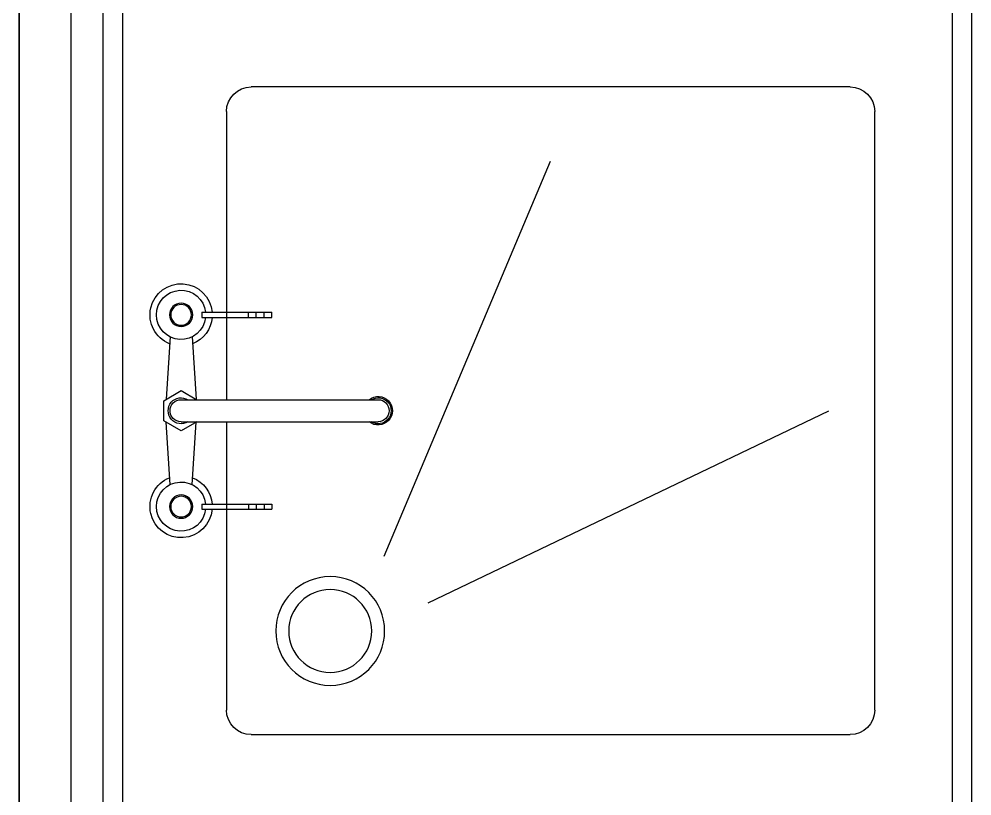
# Model space of a CAD drawing. Extents: x -12047294 to -5625356, y -1456591 to -622873.
# Drawn here: x -6025336 to -6024601, y -716718 to -716119 of the extents above; entities that cross this region are included whole.
import ezdxf

# ---------------------------------------------------------------- set-up
doc = ezdxf.new("R2010")
doc.units = 0
doc.header["$LTSCALE"] = 10
doc.header["$MEASUREMENT"] = 0
doc.layers.add('A-WALL', color=2, linetype='Continuous')
doc.layers.add('EQUIP', color=1, linetype='Continuous')

# ---------------------------------------------------------------- blocks, each defined once
blk = doc.blocks.new('LXX11124554')
at = {"layer": 'EQUIP'}
for p, q in [((-980.74, 447.63, 0.51), (1019.26, 447.63, 0.51)), ((-980.11, 407.64, 0.51), (1019.89, 407.64, 0.51)), ((-213.65, 287.63, 0.51), (8.85, 287.63, 0.51)), ((25.85, 287.63, 0.51), (248.35, 287.63, 0.51)), ((-232.65, -193.37, 0.51), (-232.65, 268.63, 0.51)), ((267.35, 268.63, 0.51), (267.35, -193.37, 0.51)), ((248.35, -212.37, 0.51), (-213.65, -212.37, 0.51))]:
    blk.add_line(p, q, dxfattribs=at)
at = {"layer": 'EQUIP', "color": 8}
for p, q in [((994.26, 382.64, 0.51), (-955.74, 382.64, 0.51)), ((979.26, 367.64, 0.51), (-940.74, 367.64, 0.51)), ((129.7, 165.95, 0.51), (-175.36, 37.63, 0.51)), ((165.72, 132.07, 0.51), (17.35, -177.1, 0.51)), ((979.26, -272.37, 0.51), (-940.74, -272.37, 0.51)), ((994.26, -287.37, 0.51), (-955.74, -287.37, 0.51))]:
    blk.add_line(p, q, dxfattribs=at)
at = {"layer": 'EQUIP', "ltscale": 150}
for p, q in [((-39.69, 331.19, 0.51), (8.48, 334.11, 0.51)), ((9.6, 336.05, 0.51), (1.85, 322.63, 0.51)), ((25.1, 336.05, 0.51), (9.6, 336.05, 0.51)), ((32.85, 322.63, 0.51), (25.1, 336.05, 0.51)), ((74.39, 331.19, 0.51), (26.22, 334.11, 0.51)), ((1.85, 322.63, 0.51), (8.85, 310.5, 0.51)), ((8.85, 322.63, 0.51), (8.85, 170.63, 0.51)), ((25.85, 322.63, 0.51), (25.85, 170.63, 0.51)), ((25.85, 310.5, 0.51), (32.85, 322.63, 0.51)), ((-39.69, 314.07, 0.51), (8.48, 311.14, 0.51)), ((74.39, 314.07, 0.51), (26.22, 311.14, 0.51))]:
    blk.add_line(p, q, dxfattribs=at)
at = {"layer": 'EQUIP', "ltscale": 50}
for p, q in [((-58.65, 306.75, 0.51), (-58.65, 252.63, 0.51)), ((-54.65, 306.75, 0.51), (-54.65, 252.63, 0.51)), ((89.35, 306.75, 0.51), (89.35, 252.63, 0.51)), ((93.35, 306.75, 0.51), (93.35, 252.63, 0.51)), ((-54.65, 270.63, 0.51), (-58.65, 270.63, 0.51)), ((-54.65, 264.63, 0.51), (-58.65, 264.63, 0.51)), ((89.35, 270.63, 0.51), (93.35, 270.63, 0.51)), ((89.35, 264.63, 0.51), (93.35, 264.63, 0.51)), ((-54.65, 258.63, 0.51), (-58.65, 258.63, 0.51)), ((89.35, 258.63, 0.51), (93.35, 258.63, 0.51)), ((-54.65, 252.63, 0.51), (-58.65, 252.63, 0.51)), ((89.35, 252.63, 0.51), (93.35, 252.63, 0.51))]:
    blk.add_line(p, q, dxfattribs=at)
for centre, radius in [((-56.65, 322.63, 0.51), 9), ((91.35, 322.63, 0.51), 9), ((-56.65, 322.63, 0.51), 8), ((91.35, 322.63, 0.51), 8)]:
    blk.add_circle(centre, radius, dxfattribs=at)
at = {"layer": 'EQUIP', "color": 8}
for radius in [42, 32]:
    blk.add_circle((187.35, 207.63, 0.51), radius, dxfattribs=at)
at = {"layer": 'EQUIP', "ltscale": 10}
for centre, start, end in [((-56.65, 322.63, 0.51), 21.72588, 265.21981), ((91.35, 322.63, 0.51), 274.78019, 158.27412), ((-56.65, 322.63, 0.51), 274.78019, 338.27412), ((91.35, 322.63, 0.51), 201.72588, 265.21981)]:
    blk.add_arc(centre, 24, start, end, dxfattribs=at)
at = {"layer": 'EQUIP', "ltscale": 50}
for centre, radius, start, end in [((-56.65, 322.63, 0.51), 19, 276.04233, 263.95767), ((91.35, 322.63, 0.51), 19, 276.04233, 263.95767), ((-56.65, 322.63, 0.51), 16, 262.81924, 277.18076), ((91.35, 322.63, 0.51), 16, 262.81924, 277.18076)]:
    blk.add_arc(centre, radius, start, end, dxfattribs=at)
at = {"layer": 'EQUIP', "ltscale": 150}
for centre, radius, start, end in [((17.35, 322.63, 0.51), 10, 328.21167, 211.78833), ((17.35, 322.63, 0.51), 8.5, 0, 180), ((17.35, 170.63, 0.51), 11, 140.59943, 39.40057), ((17.35, 170.63, 0.51), 10, 148.21167, 31.78833), ((17.35, 170.63, 0.51), 8.5, 180, 0)]:
    blk.add_arc(centre, radius, start, end, dxfattribs=at)
at = {"layer": 'EQUIP'}
for centre, start, end in [((-213.65, 268.63, 0.51), 90, 180), ((248.35, 268.63, 0.51), 0, 90), ((-213.65, -193.37, 0.51), 180, 270), ((248.35, -193.37, 0.51), 270, 0)]:
    blk.add_arc(centre, 19, start, end, dxfattribs=at)

msp = doc.modelspace()

# ---------------------------------------------------------------- linework, layer by layer
at = {"layer": 'A-WALL'}
msp.add_line((-6025336.15, -717423.43), (-6025336.15, -714723.43), dxfattribs=at)

# ---------------------------------------------------------------- block references
at = {"layer": 'EQUIP', "linetype": 'ByBlock', "xscale": -1, "rotation": 90}
msp.add_blockref('LXX11124554', (-6024888.52, -716403.54, -0.51), dxfattribs=at)

doc.saveas('drawing.dxf')
